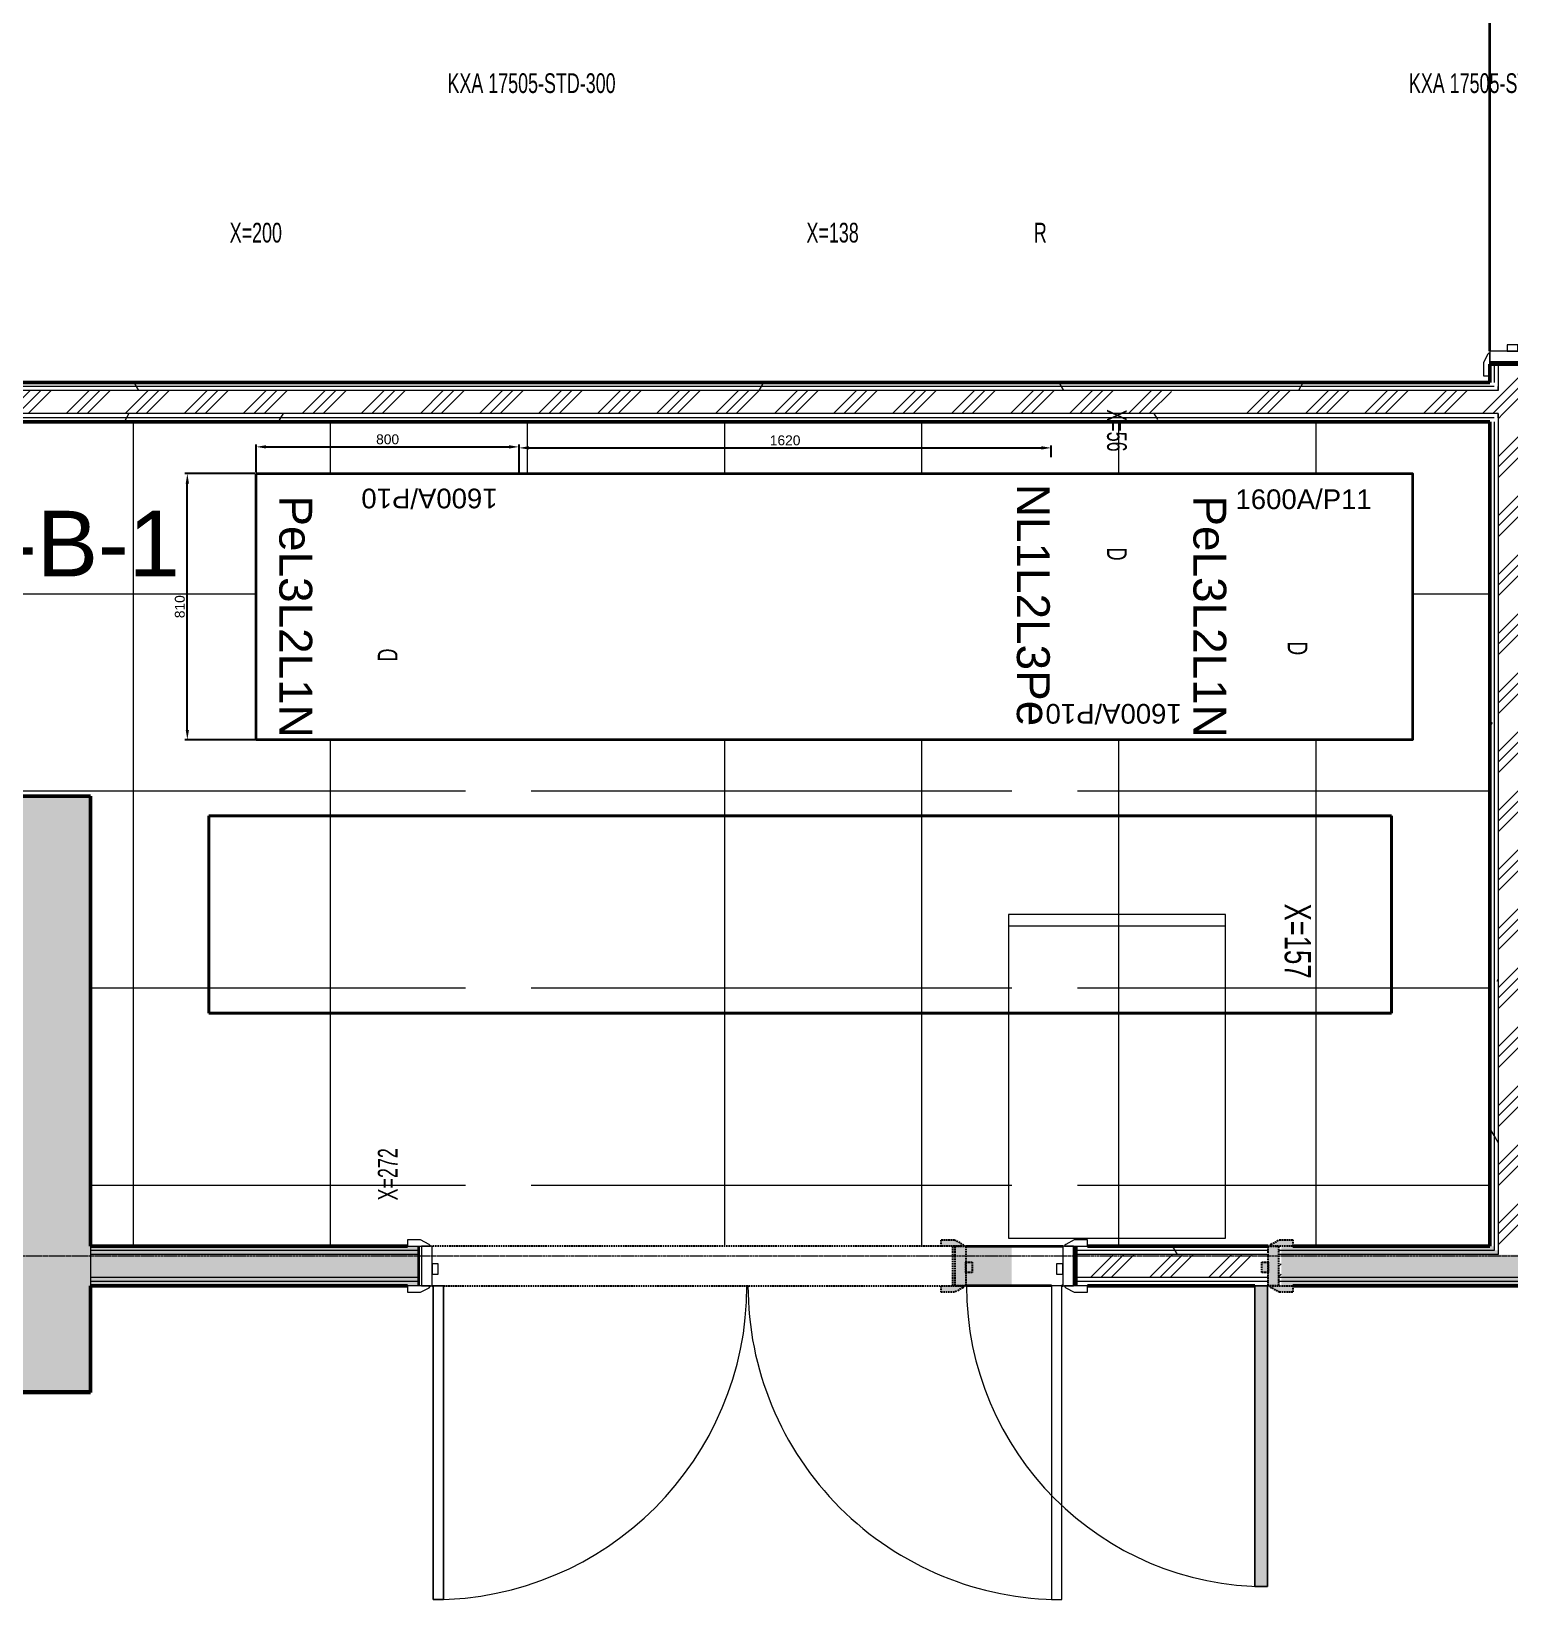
# Model space of a CAD drawing. Header units: millimetres. Extents: x -18178 to 96133, y -22425 to 61598.
# Drawn here: x 40850 to 45350, y 43485 to 48258 of the extents above; entities that cross this region are included whole.
import ezdxf
from ezdxf.enums import TextEntityAlignment as Align

# ---------------------------------------------------------------- set-up
doc = ezdxf.new("R2010")
doc.units = ezdxf.units.MM
doc.linetypes.add('Centre', pattern=[10, 6, -1.25, 1.5, -1.25])
doc.linetypes.add('Demolished_2_', pattern=[7.14375, 4.7625, -2.38125])
for name, color, linetype, lineweight, true_color in [('A-DOOR', 7, 'Continuous', 9, 0x7f7f7f), ('A-DOOR-FRAM', 7, 'Continuous', 9, 0x7f7f7f), ('A-FLOR', 7, 'Continuous', 9, 0x7f7f7f), ('A-FLOR-PATT', 7, 'Continuous', 9, 0x7f7f7f), ('A-WALL', 7, 'Continuous', 9, 0x7f7f7f), ('A-WALL-PATT', 7, 'Continuous', 18, 0x7f7f7f), ('I-WALL', 7, 'Continuous', 9, 0x7f7f7f), ('S-STRS', 7, 'Continuous', 9, 0x7f7f7f)]:
    doc.layers.add(name, color=color, linetype=linetype, lineweight=lineweight, true_color=true_color)
doc.layers.add('E-ELEC-EQPM', color=7, linetype='Continuous', lineweight=35)
doc.layers.add('S-GRID', color=7, linetype='Continuous', lineweight=9)
for name, color, linetype in [('EAE-BB-A-OUT-001-KXA 3200A', 50, 'Continuous'), ('EAE-BB-B-1-WHTSP-KXA 1600A', 110, 'Continuous'), ('EAE-BB-B-OUT-003-KXA 1600A', 140, 'Continuous'), ('EAE-BB-B-OUT-004-KXA 1600A', 140, 'Continuous'), ('eae-bb-mım.', 7, 'Continuous'), ('EAE-BB-R BLK-IT-OUT-004-KXA 1600A', 200, 'Continuous'), ('EAE-LVP-PANEL', 40, 'Continuous')]:
    doc.layers.add(name, color=color, linetype=linetype)
doc.styles.get("Standard").update_dxf_attribs({"font": 'arial.ttf'})
doc.dimstyles.new('PROJETEXT30', dxfattribs={"dimscale": 0.3, "dimtxt": 100, "dimasz": 100, "dimexe": 25, "dimexo": 12.5, "dimgap": 25, "dimtad": 1, "dimdec": 4, "dimzin": 12, "dimdsep": 46, "dimtxsty": 'Standard', "dimcen": 0.09, "dimclrd": 3, "dimclre": 3, "dimclrt": 1, "dimazin": 3, "dimtfac": 1, "dimtdec": 4, "dimtofl": 0, "dimtmove": 1, "dimatfit": 2, "dimfxl": 1, "dimtolj": 1, "dimtzin": 0, "dimarcsym": 0})
pattern_1 = [(0, (0, 0), (812.8, 203.2), [67.056, -542.544, 67.056, -542.544, -3251.2]), (0, (0, 0), (812.8, 203.2), [-1219.2, 67.056, -1152.144, 67.056, -542.544, -1422.4]), (0, (0, 0), (812.8, 203.2), [-3048, 67.056, -339.344, 67.056, -948.944]), (120, (304.8, 101.6), (-582.37636, 602.30545), [67.056, -542.544, 67.056, -542.544, -3251.2]), (120, (304.8, 101.6), (-582.37636, 602.30545), [-1219.2, 67.056, -1152.144, 67.056, -542.544, -1422.4]), (120, (304.8, 101.6), (-582.37636, 602.30545), [-3048, 67.056, -339.344, 67.056, -948.944]), (240, (406.4, 508), (-230.42364, -805.50545), [67.056, -542.544, 67.056, -542.544, -3251.2]), (240, (406.4, 508), (-230.42364, -805.50545), [-1219.2, 67.056, -1152.144, 67.056, -542.544, -1422.4]), (240, (406.4, 508), (-230.42364, -805.50545), [-3048, 67.056, -339.344, 67.056, -948.944])]
pattern_2 = [(45, (0, 0), (-89.80256, 89.80256), []), (45, (31.75, 0), (0, 179.60512), []), (45, (-31.75, 0), (0, 179.60512), [])]

# ---------------------------------------------------------------- blocks, each defined once
blk = doc.blocks.new('Single leaf fire resistant solid steel door - 1000W x 2700H mm EI90-1314610-Busbar Distribution First Floor  Layout - Phase 1')
at = {"layer": 'A-DOOR', "true_color": 0xf2f2f2}
h = blk.add_hatch(color=7, dxfattribs=at)
h.paths.add_polyline_path([(-535, 60), (-465, 60), (-469, 66), (-495, 80), (-535, 80)], flags=0)
h.paths.add_polyline_path([(465, 60), (535, 60), (535, 80), (495, 80), (469, 66)], flags=0)
h = blk.add_hatch(color=7, dxfattribs=at)
h.paths.add_polyline_path([(495, -80), (535, -80), (535, -60), (465, -60), (469, -66)], flags=0)
h.paths.add_polyline_path([(-495, -80), (-469, -66), (-465, -60), (-535, -60), (-535, -80)], flags=0)
blk.add_hatch(color=7, dxfattribs=at).paths.add_polyline_path([(458, -976), (458, -60), (420, -60), (420, -976)], flags=0)
at = {"layer": 'A-DOOR-FRAM', "true_color": 0xf2f2f2}
h = blk.add_hatch(color=7, dxfattribs=at)
h.paths.add_polyline_path([(492, -60), (492, 60), (460, 59.1), (460, -60)], flags=0)
h.paths.add_polyline_path([(-492, -60), (-460, -60), (-460, 60), (-492, 59.1)], flags=0)
h = blk.add_hatch(color=7, dxfattribs=at)
h.paths.add_polyline_path([(441, -20), (460, -20), (460, 12), (441, 12)], flags=0)
h.paths.add_polyline_path([(-460, -20), (-441, -20), (-441, 12), (-460, 12)], flags=0)
at = {"layer": 'A-DOOR', "color": 254, "linetype": 'Demolished_2_', "lineweight": 25, "true_color": 0xcccccc}
for p, q in [((-535, 80), (-495, 80)), ((-535, 60), (-535, 80)), ((-465, 60), (-535, 60)), ((-495, 80), (-469, 66)), ((535, 60), (465, 60)), ((469, 66), (495, 80)), ((495, 80), (535, 80)), ((535, 80), (535, 60)), ((-535, -80), (-535, -60)), ((-535, -60), (-465, -60)), ((-495, -80), (-535, -80)), ((-469, -66), (-495, -80)), ((465, -60), (535, -60)), ((495, -80), (469, -66)), ((535, -80), (495, -80)), ((535, -60), (535, -80))]:
    blk.add_line(p, q, dxfattribs=at)
at = {"layer": 'A-DOOR', "color": 254, "true_color": 0xe5e5e5}
for p, q in [((420, -60), (458, -60)), ((420, -976), (420, -60)), ((420, -60), (420, -976)), ((458, -60), (420, -60)), ((458, -60), (458, -976)), ((458, -976), (458, -60)), ((458, -976), (420, -976)), ((420, -976), (458, -976))]:
    blk.add_line(p, q, dxfattribs=at)
at = {"layer": 'A-DOOR', "color": 254, "linetype": 'Demolished_2_', "lineweight": 25, "true_color": 0xcccccc}
for centre, start, end in [((-473, 59), 7.125, 60.2551), ((473, 59), 119.7449, 172.875), ((-473, -59), 299.7449, 352.875), ((473, -59), 187.125, 240.2551)]:
    blk.add_arc(centre, 8.06, start, end, dxfattribs=at)
at = {"layer": 'A-DOOR', "color": 254, "true_color": 0xe5e5e5}
blk.add_arc((458, -60), 916, 180, 270, dxfattribs=at)
at = {"layer": 'A-DOOR-FRAM', "color": 254, "linetype": 'Demolished_2_', "lineweight": 25, "true_color": 0xcccccc}
for p, q in [((-492, 60), (-460, 60)), ((-492, -60), (-492, 60)), ((-460, 60), (-460, -60)), ((460, 60), (492, 60)), ((460, -60), (460, 60)), ((492, 60), (492, -60)), ((-460, 12), (-441, 12)), ((-460, -20), (-460, 12)), ((-441, 12), (-441, -20)), ((441, 12), (460, 12)), ((441, -20), (441, 12)), ((460, 12), (460, -20)), ((-441, -20), (-460, -20)), ((460, -20), (441, -20)), ((-460, -60), (-492, -60)), ((492, -60), (460, -60))]:
    blk.add_line(p, q, dxfattribs=at)
blk = doc.blocks.new('Double leaf fire resistant solid steel door - 2000W x 2700H mm EI30-1298318-Busbar Distribution First Floor  Layout - Phase 1')
at = {"layer": 'A-DOOR', "color": 253, "lineweight": 18, "true_color": 0xaaaaaa}
for p, q in [((-925, 1015.5), (-957.1, 1015.5)), ((-957, 1015.5), (-957, 60)), ((-925, 60), (-925, 1015.5)), ((925, 60), (925, 1015.5)), ((925, 1015.5), (957, 1015.5)), ((957, 1015.5), (957, 60)), ((-957, 60), (-925, 60)), ((957, 60), (925, 60))]:
    blk.add_line(p, q, dxfattribs=at)
at = {"layer": 'A-DOOR', "color": 253, "true_color": 0xaaaaaa}
for p, q in [((-925, 1015.5), (-957, 1015.5)), ((-957, 1015.5), (-957, 60)), ((-925, 60), (-925, 1015.5)), ((957, 1015.5), (925, 1015.5)), ((925, 1015.5), (925, 60)), ((957, 60), (957, 1015.5)), ((-995, 80), (-1035, 80)), ((-1035, 80), (-1035, 60)), ((-1000, 60), (-965, 60)), ((-969, 66), (-995, 80)), ((-957, 60), (-925, 60)), ((925, 60), (957, 60)), ((965, 60), (1000, 60)), ((995, 80), (969, 66)), ((1035, 80), (995, 80)), ((1035, 60), (1035, 80)), ((-1035, -60), (-1035, -80)), ((-1035, -80), (-995, -80)), ((-965, -60), (-1000, -60)), ((-995, -80), (-969, -66)), ((1000, -60), (965, -60)), ((969, -66), (995, -80)), ((995, -80), (1035, -80)), ((1035, -80), (1035, -60))]:
    blk.add_line(p, q, dxfattribs=at)
for centre, radius, start, end in [((-957.1, 60), 955.5, 360, 90), ((957, 60), 955.5, 90, 180), ((-973, 59), 8.06, 7.125, 60.2551), ((973, 59), 8.06, 119.7449, 172.875), ((-973, -59), 8.06, 299.7449, 352.875), ((973, -59), 8.06, 187.125, 240.2551)]:
    blk.add_arc(centre, radius, start, end, dxfattribs=at)
at = {"layer": 'A-DOOR-FRAM', "color": 253, "lineweight": 18, "true_color": 0xaaaaaa}
for p, q in [((-960, 60), (-992, 60)), ((-992, 60), (-992, -60)), ((-960, -60), (-960, 60)), ((992, 60), (960, 60)), ((960, 60), (960, -60)), ((992, -60), (992, 60)), ((-941, 25), (-960, 25)), ((-960, 25), (-960, -7)), ((-941, -7), (-941, 25)), ((941, 25), (941, -7)), ((960, 25), (941, 25)), ((960, -7), (960, 25)), ((-960, -7), (-941, -7)), ((941, -7), (960, -7)), ((-992, -60), (-960, -60)), ((960, -60), (992, -60))]:
    blk.add_line(p, q, dxfattribs=at)
blk = doc.blocks.new('Double leaf fire resistant solid steel door - 2000W x 2700H mm EI30-V5-Busbar Distribution First Floor  Layout - Phase 1')
at = {"layer": 'A-DOOR', "color": 253, "lineweight": 18, "true_color": 0xaaaaaa}
for p, q in [((-925, 1015.5), (-957.1, 1015.5)), ((-957, 1015.5), (-957, 60)), ((-925, 60), (-925, 1015.5)), ((925, 60), (925, 1015.5)), ((925, 1015.5), (957, 1015.5)), ((957, 1015.5), (957, 60)), ((-957, 60), (-925, 60)), ((957, 60), (925, 60))]:
    blk.add_line(p, q, dxfattribs=at)
at = {"layer": 'A-DOOR', "color": 253, "true_color": 0xaaaaaa}
for p, q in [((-925, 1015.5), (-957, 1015.5)), ((-957, 1015.5), (-957, 60)), ((-925, 60), (-925, 1015.5)), ((957, 1015.5), (925, 1015.5)), ((925, 1015.5), (925, 60)), ((957, 60), (957, 1015.5)), ((-995, 80), (-1035, 80)), ((-1035, 80), (-1035, 60)), ((-1035, 60), (-965, 60)), ((-969, 66), (-995, 80)), ((-957, 60), (-925, 60)), ((925, 60), (957, 60)), ((965, 60), (1035, 60)), ((995, 80), (969, 66)), ((1035, 80), (995, 80)), ((1035, 60), (1035, 80)), ((-1035, -60), (-1035, -80)), ((-965, -60), (-1035, -60)), ((-1035, -80), (-995, -80)), ((-995, -80), (-969, -66)), ((1035, -60), (965, -60)), ((969, -66), (995, -80)), ((995, -80), (1035, -80)), ((1035, -80), (1035, -60))]:
    blk.add_line(p, q, dxfattribs=at)
for centre, radius, start, end in [((-957.1, 60), 955.5, 360, 90), ((957, 60), 955.5, 90, 180), ((-973, 59), 8.06, 7.125, 60.2551), ((973, 59), 8.06, 119.7449, 172.875), ((-973, -59), 8.06, 299.7449, 352.875), ((973, -59), 8.06, 187.125, 240.2551)]:
    blk.add_arc(centre, radius, start, end, dxfattribs=at)
at = {"layer": 'A-DOOR-FRAM', "color": 253, "lineweight": 18, "true_color": 0xaaaaaa}
for p, q in [((-960, 60), (-992, 60)), ((-992, 60), (-992, -60)), ((-960, -60), (-960, 60)), ((992, 60), (960, 60)), ((960, 60), (960, -60)), ((992, -60), (992, 60)), ((-941, 25), (-960, 25)), ((-960, 25), (-960, -7)), ((-941, -7), (-941, 25)), ((941, 25), (941, -7)), ((960, 25), (941, 25)), ((960, -7), (960, 25)), ((-960, -7), (-941, -7)), ((941, -7), (960, -7)), ((-992, -60), (-960, -60)), ((960, -60), (992, -60))]:
    blk.add_line(p, q, dxfattribs=at)
blk = doc.blocks.new('IL021-ARP-ZZ-XX-M3-J-A-0001_rvt-1-Busbar Distribution First Floor  Layout - Phase 1')
at = {"layer": 'A-FLOR-PATT', "true_color": 0xd2d2d2}
h = blk.add_hatch(dxfattribs=at)
h.set_pattern_fill('FP_5', color=254, style=0, pattern_type=2)
h.set_pattern_definition([(270, (53160.5, 50146), (600, 4e-14), []), (0, (53160.5, 50146), (0, 600), [])])
h.paths.add_polyline_path([(46186.8, 44636), (46200, 44636.7), (46200, 46006), (48540, 46006), (48540, 50256), (48250, 50256), (48250, 50956), (48540, 50956), (48540, 54706), (48250, 54706), (48250, 55406), (43660, 55406), (43660, 44636), (44050, 44636), (44050, 44656), (44093, 44654.4), (44116, 44642), (44120, 44636), (46050, 44636), (46054, 44642), (46080, 44656), (46120, 44656), (46120, 44636)], flags=0)
h.paths.add_polyline_path([(55260, 44636), (55260, 47146), (54490.4, 47146), (54490.4, 46988.1), (55024.7, 46988.1), (55024.7, 46178.1), (54004.3, 46178.1), (54004.3, 45946), (54960.5, 45946), (54960.5, 45346), (54004.3, 45346), (54004.3, 44656), (54035, 44656), (54035, 44636), (54589.7, 44636), (54593.7, 44642), (54619.7, 44656), (54659.7, 44656), (54659.7, 44636), (54774.6, 44636)], flags=0)
h.paths.add_polyline_path([(53589.7, 44636), (53589.7, 44656), (53632.7, 44654.4), (53655.7, 44642), (53659.7, 44636), (53804.3, 44637.4), (53804.3, 45346), (52341.5, 45346), (52341.5, 44636), (53406.9, 44636)], flags=0)
h.paths.add_polyline_path([(51000, 44636), (51965, 44636), (51965, 44656), (52008, 44654.4), (52031, 44642), (52035, 44636), (52141.5, 44637.7), (52141.5, 45346), (51360.5, 45346), (51360.5, 45946), (52141.5, 45946), (52141.5, 46178.1), (51504.7, 46178.1), (51504.7, 46988.1), (54290.4, 46988.1), (54290.4, 47146), (48660, 47146), (48660, 46006), (51000, 46006), (51000, 45656)], flags=0)
h.paths.add_polyline_path([(53804.3, 45946), (53804.3, 46178.1), (52341.5, 46178.1), (52341.5, 45946), (53406.9, 45946)], flags=0)
h.paths.add_polyline_path([(47185.5, 51450.3), (46441.5, 51450.3), (46441.5, 54200.3), (48131.5, 54200.3), (48131.5, 51450.3), (47740.1, 51450.3)], flags=0)
h.paths.add_polyline_path([(43683.4, 54645.3), (43683.4, 55245.3), (44283.4, 55245.3), (44283.4, 54645.3), (43832.3, 54645.3)], flags=0)
at = {"layer": 'A-FLOR-PATT', "true_color": 0xaaaaaa}
h = blk.add_hatch(dxfattribs=at)
h.set_pattern_fill('FP_10', color=253, style=0, pattern_type=2)
h.set_pattern_definition([(180, (53160.5, 45346), (-7e-14, -600), []), (270, (53160.5, 45346), (600, 4e-14), [])])
h.paths.add_polyline_path([(54774.6, 45346), (54960.5, 45346), (54960.5, 45946), (54004.3, 45946), (54004.3, 45346)], flags=0)
h.paths.add_polyline_path([(51360.5, 45346), (52141.5, 45346), (52141.5, 45946), (51360.5, 45946)], flags=0)
h.paths.add_polyline_path([(52341.5, 45346), (53804.3, 45346), (53804.3, 45946), (52341.5, 45946)], flags=0)
at = {"layer": 'A-WALL-PATT', "lineweight": 9, "true_color": 0xaaaaaa}
h = blk.add_hatch(dxfattribs=at)
h.set_pattern_fill('FP_2', color=253, style=0, pattern_type=2)
h.set_pattern_definition(pattern_1)
h.paths.add_polyline_path([(55272.5, 44636), (55272.5, 47146), (55260, 47146), (55260, 44636)], flags=0)
h.paths.add_polyline_path([(55272.5, 47266), (55271.4, 47316), (55260, 47316), (55260, 47266)], flags=0)
h.paths.add_polyline_path([(55272.5, 49321), (55272.5, 55406), (55260, 55406), (55260, 49321)], flags=0)
h = blk.add_hatch(dxfattribs=at)
h.set_pattern_fill('FP_2', color=253, style=0, pattern_type=2)
h.set_pattern_definition(pattern_1)
h.paths.add_polyline_path([(55285, 44623.5), (55285, 47158.5), (55272.5, 47158.5), (55272.5, 44623.5)], flags=0)
h.paths.add_polyline_path([(55285, 47253.5), (55283.9, 47316), (55272.5, 47316), (55272.5, 47253.5)], flags=0)
h.paths.add_polyline_path([(55285, 49321), (55285, 55406), (55272.5, 55406), (55272.5, 49321)], flags=0)
at = {"layer": 'A-WALL-PATT', "lineweight": 9, "true_color": 0xd2d2d2}
h = blk.add_hatch(dxfattribs=at)
h.set_pattern_fill('FP_3', color=254, style=0, pattern_type=2)
h.set_pattern_definition(pattern_2)
h.paths.add_polyline_path([(55285, 44611), (55355, 44611), (55355, 47171), (55285, 47171), (55285, 44623.5)], flags=0)
h.paths.add_polyline_path([(55355, 47241), (55355, 47316), (55285, 47316), (55285, 47241)], flags=0)
h.paths.add_polyline_path([(55285, 49321), (55355, 49321), (55355, 55406), (55285, 55406), (55285, 49418.1)], flags=0)
at = {"layer": 'A-WALL-PATT', "lineweight": 9, "true_color": 0xaaaaaa}
h = blk.add_hatch(dxfattribs=at)
h.set_pattern_fill('FP_2', color=253, style=0, pattern_type=2)
h.set_pattern_definition(pattern_1)
h.paths.add_polyline_path([(62267.5, 47253.5), (62280, 47253.5), (62280, 47266), (58835.3, 47266), (58835.3, 47253.5), (61613.6, 47253.5)], flags=0)
h.paths.add_polyline_path([(58518.1, 47253.5), (58580.6, 47253.5), (58568.1, 47266), (55367.5, 47266), (55367.5, 47253.5), (57510.2, 47253.5)], flags=0)
h.paths.add_polyline_path([(55116.6, 47253.5), (55272.5, 47253.5), (55272.5, 47266), (54490.4, 47264.5), (54490.4, 47253.5), (54774.6, 47253.5)], flags=0)
h.paths.add_polyline_path([(54290.4, 47253.5), (54290.4, 47266), (48660, 47266), (48660, 47253.5), (53406.9, 47253.5)], flags=0)
at = {"layer": 'A-WALL-PATT', "lineweight": 9, "true_color": 0xd2d2d2}
h = blk.add_hatch(dxfattribs=at)
h.set_pattern_fill('FP_3', color=254, style=0, pattern_type=2)
h.set_pattern_definition(pattern_2)
h.paths.add_polyline_path([(60245.8, 47171), (62255, 47171), (62255, 47241), (58835.3, 47241), (58835.3, 47171), (58878, 47171)], flags=0)
h.paths.add_polyline_path([(58519.2, 47171), (58635.3, 47171), (58634.2, 47199.9), (58593.1, 47241), (54490.4, 47241), (54490.4, 47171), (58518.1, 47171)], flags=0)
h.paths.add_polyline_path([(54290.4, 47171), (54290.4, 47241), (48635, 47241), (48635, 47171), (53406.9, 47171)], flags=0)
at = {"layer": 'A-WALL-PATT', "lineweight": 9, "true_color": 0xaaaaaa}
h = blk.add_hatch(dxfattribs=at)
h.set_pattern_fill('FP_2', color=253, style=0, pattern_type=2)
h.set_pattern_definition(pattern_1)
h.paths.add_polyline_path([(62255, 47241), (62267.5, 47241), (62267.5, 47253.5), (58835.3, 47253.5), (58835.3, 47241), (61613.6, 47241)], flags=0)
h.paths.add_polyline_path([(58518.1, 47241), (58593.1, 47241), (58580.6, 47253.5), (55355, 47253.5), (55355, 47241), (57510.2, 47241)], flags=0)
h.paths.add_polyline_path([(54774.6, 47241), (55285, 47241), (55285, 47253.5), (54490.4, 47252), (54490.4, 47241)], flags=0)
h.paths.add_polyline_path([(54290.4, 47241), (54290.4, 47253.5), (48647.5, 47253.5), (48647.5, 47241), (53406.9, 47241)], flags=0)
h = blk.add_hatch(dxfattribs=at)
h.set_pattern_fill('FP_2', color=253, style=0, pattern_type=2)
h.set_pattern_definition(pattern_1)
h.paths.add_polyline_path([(62185, 47158.5), (62185, 47171), (61335, 47171), (61335, 47158.5), (62172.5, 47158.5)], flags=0)
h.paths.add_polyline_path([(61252.5, 47158.5), (61265, 47158.5), (61265, 47171), (58835.3, 47171), (58835.3, 47158.5), (60245.8, 47158.5)], flags=0)
h.paths.add_polyline_path([(57510.2, 47158.5), (58635.3, 47158.5), (58635.3, 47171), (55355, 47171), (55355, 47158.5), (56142.4, 47158.5)], flags=0)
h.paths.add_polyline_path([(54290.4, 47158.5), (54290.4, 47171), (48647.5, 47171), (48647.5, 47158.5), (53406.9, 47158.5)], flags=0)
h.paths.add_polyline_path([(54490.4, 47158.5), (55285, 47158.5), (55285, 47171), (54490.4, 47171), (54490.4, 47160)], flags=0)
h = blk.add_hatch(dxfattribs=at)
h.set_pattern_fill('FP_2', color=253, style=0, pattern_type=2)
h.set_pattern_definition(pattern_1)
h.paths.add_polyline_path([(61252.5, 47146), (61252.5, 47158.5), (58835.3, 47158.5), (58835.3, 47146), (61240, 47146)], flags=0)
h.paths.add_polyline_path([(61347.5, 47146), (62172.5, 47146), (62172.5, 47158.5), (61347.5, 47158.5)], flags=0)
h.paths.add_polyline_path([(58635.3, 47146), (58635.3, 47158.5), (55367.5, 47158.5), (55367.5, 47146), (57510.2, 47146)], flags=0)
h.paths.add_polyline_path([(54774.6, 47146), (55272.5, 47146), (55272.5, 47158.5), (54490.4, 47158.5), (54490.4, 47146)], flags=0)
h.paths.add_polyline_path([(54290.4, 47146), (54290.4, 47158.5), (48660, 47158.5), (48660, 47146), (53406.9, 47146)], flags=0)
at = {"layer": 'A-WALL-PATT', "lineweight": 25, "true_color": 0xf2f2f2}
for points in [[(50671.3, 45656), (51000, 45656), (51000, 46006), (46550, 46006), (46550, 45656), (50650, 45656)], [(51000, 44196), (51000, 45656), (50650, 45656), (50650, 44196), (50671.3, 44196)]]:
    blk.add_hatch(color=7, dxfattribs=at).paths.add_polyline_path(points, flags=0)
at = {"layer": 'A-WALL-PATT', "lineweight": 5, "true_color": 0xf2f2f2}
h = blk.add_hatch(color=7, dxfattribs=at)
h.paths.add_polyline_path([(57250, 44623.5), (57250, 44636), (56686.4, 44635.1), (56686.4, 44623.5)], flags=0)
h.paths.add_polyline_path([(55272.5, 44623.5), (55272.5, 44636), (54624.7, 44635.1), (54624.7, 44623.5), (54774.6, 44623.5)], flags=0)
h.paths.add_polyline_path([(55367.5, 44623.5), (56486.4, 44623.5), (56486.4, 44636), (55367.5, 44635.1)], flags=0)
h.paths.add_polyline_path([(52000, 44623.5), (52000, 44636), (51000, 44635.1), (51000, 44623.5)], flags=0)
h = blk.add_hatch(color=7, dxfattribs=at)
h.paths.add_polyline_path([(57250, 44611), (57250, 44623.5), (56686.4, 44623.5), (56686.4, 44611)], flags=0)
h.paths.add_polyline_path([(55458.5, 44611), (56486.4, 44611), (56486.4, 44623.5), (55355, 44623.5), (55355, 44611)], flags=0)
h.paths.add_polyline_path([(54774.6, 44611), (55285, 44611), (55285, 44623.5), (54624.7, 44623.5), (54624.7, 44611)], flags=0)
h.paths.add_polyline_path([(52000, 44611), (52000, 44623.5), (51000, 44623.5), (51000, 44611)], flags=0)
h = blk.add_hatch(color=7, dxfattribs=at)
h.paths.add_polyline_path([(56142.4, 44541), (56486.4, 44541), (56486.4, 44611), (54624.7, 44611), (54624.7, 44541), (55458.5, 44541)], flags=0)
h.paths.add_polyline_path([(57250, 44541), (57250, 44611), (56686.4, 44611), (56686.4, 44541)], flags=0)
h.paths.add_polyline_path([(51000, 44541), (52000, 44541), (52000, 44611), (51000, 44611)], flags=0)
at = {"layer": 'A-WALL-PATT', "lineweight": 9, "true_color": 0xaaaaaa}
h = blk.add_hatch(dxfattribs=at)
h.set_pattern_fill('FP_2', color=253, style=0, pattern_type=2)
h.set_pattern_definition(pattern_1)
h.paths.add_polyline_path([(54004.3, 44623.5), (54584.7, 44623.5), (54584.7, 44636), (54004.3, 44635.1)], flags=0)
h.paths.add_polyline_path([(54624.7, 44623.5), (54624.7, 44636), (54616.7, 44635.1), (54616.7, 44623.5)], flags=0)
h = blk.add_hatch(dxfattribs=at)
h.set_pattern_fill('FP_2', color=253, style=0, pattern_type=2)
h.set_pattern_definition(pattern_1)
h.paths.add_polyline_path([(54090.7, 44611), (54584.7, 44611), (54584.7, 44623.5), (54004.3, 44623.5), (54004.3, 44611)], flags=0)
h.paths.add_polyline_path([(54624.7, 44611), (54624.7, 44623.5), (54616.7, 44623.5), (54616.7, 44611)], flags=0)
at = {"layer": 'A-WALL-PATT', "lineweight": 9, "true_color": 0xd2d2d2}
h = blk.add_hatch(dxfattribs=at)
h.set_pattern_fill('FP_3', color=254, style=0, pattern_type=2)
h.set_pattern_definition(pattern_2)
h.paths.add_polyline_path([(54004.3, 44541), (54584.7, 44541), (54584.7, 44556), (54565.7, 44556), (54565.7, 44588), (54584.7, 44588), (54584.7, 44611), (54004.3, 44611)], flags=0)
h.paths.add_polyline_path([(54624.7, 44541), (54624.7, 44611), (54616.7, 44611), (54616.7, 44541)], flags=0)
at = {"layer": 'A-WALL-PATT', "lineweight": 5, "true_color": 0xf2f2f2}
h = blk.add_hatch(color=7, dxfattribs=at)
h.paths.add_polyline_path([(56142.4, 44528.5), (56486.4, 44528.5), (56486.4, 44541), (54624.7, 44541), (54624.7, 44528.5), (55458.5, 44528.5)], flags=0)
h.paths.add_polyline_path([(56686.4, 44528.5), (57250, 44528.5), (57250, 44541), (56686.4, 44541), (56686.4, 44538.3)], flags=0)
h.paths.add_polyline_path([(52000, 44528.5), (52000, 44541), (51000, 44541), (51000, 44528.5)], flags=0)
at = {"layer": 'A-WALL-PATT', "lineweight": 25, "true_color": 0xf2f2f2}
h = blk.add_hatch(color=7, dxfattribs=at)
h.paths.add_polyline_path([(57250, 44516), (57250, 44528.5), (56686.4, 44528.5), (56686.4, 44516)], flags=0)
h.paths.add_polyline_path([(56142.4, 44516), (56486.4, 44516), (56486.4, 44528.5), (54624.7, 44528.5), (54624.7, 44516), (55458.5, 44516)], flags=0)
h.paths.add_polyline_path([(51965, 44516), (52000, 44516), (52000, 44528.5), (51000, 44528.5), (51000, 44516)], flags=0)
at = {"layer": 'I-WALL', "lineweight": 5, "true_color": 0xf2f2f2}
h = blk.add_hatch(color=7, dxfattribs=at)
h.paths.add_polyline_path([(53804.3, 44516), (53804.3, 44636), (53664.7, 44635.1), (53664.7, 44588), (53683.7, 44588), (53683.7, 44556), (53664.7, 44556), (53664.7, 44516)], flags=0)
h.paths.add_polyline_path([(53632.7, 44516), (53632.7, 44636), (53624.7, 44635.1), (53624.7, 44516), (53629.7, 44516)], flags=0)
h = blk.add_hatch(color=7, dxfattribs=at)
h.paths.add_polyline_path([(51000, 44191), (51000, 44196), (50560, 44196), (50560, 44191), (50671.3, 44191)], flags=0)
h.paths.add_polyline_path([(48600, 44191), (49040, 44191), (49040, 44196), (48600, 44196)], flags=0)
at = {"layer": 'A-FLOR', "color": 253, "lineweight": 35, "true_color": 0xaaaaaa}
for p, q in [((55260, 47361), (55260, 49281)), ((51360.5, 45346), (51360.5, 45946)), ((51360.5, 45946), (54960.5, 45946)), ((54960.5, 45946), (51360.5, 45946)), ((51360.5, 45946), (51360.5, 45346)), ((54960.5, 45946), (54960.5, 45346)), ((54960.5, 45346), (54960.5, 45946)), ((54960.5, 45346), (51360.5, 45346)), ((51360.5, 45346), (54960.5, 45346)), ((53664.7, 44636), (53960, 44636))]:
    blk.add_line(p, q, dxfattribs=at)
at = {"layer": 'A-FLOR', "color": 254, "lineweight": 35, "true_color": 0xe5e5e5}
for p, q in [((53925, 44516), (53664.7, 44516)), ((53960, 44516), (53957, 44516))]:
    blk.add_line(p, q, dxfattribs=at)
at = {"layer": 'A-WALL', "color": 253, "lineweight": 18, "true_color": 0xaaaaaa}
for p, q in [((55272.5, 47321), (55272.5, 47266)), ((55285, 47321), (55285, 47266)), ((55285, 47266), (55285, 47253.5)), ((55272.5, 47253.5), (48660, 47253.5)), ((55285, 47241), (48660, 47241)), ((55285, 47253.5), (55285, 47241)), ((55285, 47241), (55285, 47253.5)), ((55285, 47171), (48660, 47171)), ((55285, 47171), (55285, 47158.5)), ((55285, 47158.5), (55285, 47171)), ((55272.5, 47158.5), (48660, 47158.5)), ((55272.5, 47146), (55272.5, 44636)), ((55285, 47158.5), (55285, 47146)), ((55285, 47146), (55285, 44636)), ((54584.7, 44623.5), (54000, 44623.5)), ((54584.7, 44611), (54000, 44611)), ((54624.7, 44623.5), (54616.7, 44623.5)), ((54624.7, 44611), (54616.7, 44611)), ((55272.5, 44636), (55272.5, 44623.5)), ((55285, 44636), (55285, 44623.5)), ((55285, 44623.5), (55285, 44611)), ((54584.7, 44541), (54000, 44541)), ((54584.7, 44528.5), (54000, 44528.5)), ((54624.7, 44541), (54616.7, 44541)), ((54624.7, 44528.5), (54616.7, 44528.5))]:
    blk.add_line(p, q, dxfattribs=at)
at = {"layer": 'A-WALL', "color": 254, "lineweight": 18, "true_color": 0xcccccc}
for p, q in [((51000, 44636), (51000, 44623.5)), ((52000, 44623.5), (51000, 44623.5)), ((51000, 44623.5), (51000, 44611)), ((52000, 44611), (51000, 44611)), ((51000, 44611), (51000, 44541)), ((55272.5, 44623.5), (54624.7, 44623.5)), ((55285, 44611), (54624.7, 44611)), ((52000, 44541), (51000, 44541)), ((51000, 44541), (51000, 44528.5)), ((52000, 44528.5), (51000, 44528.5)), ((51000, 44528.5), (51000, 44516)), ((57250, 44541), (54624.7, 44541)), ((57250, 44528.5), (54624.7, 44528.5)), ((51000, 44196), (50650, 44196))]:
    blk.add_line(p, q, dxfattribs=at)
at = {"layer": 'I-WALL', "color": 253, "lineweight": 50, "true_color": 0xaaaaaa}
for p, q in [((55380, 47321), (55260, 47321)), ((55260, 47321), (55260, 47266)), ((55260, 47266), (48660, 47266)), ((48660, 47146), (55260, 47146)), ((55260, 47146), (55260, 44636)), ((54000, 44636), (54000, 44516)), ((54584.7, 44636), (54035, 44636)), ((54035, 44516), (54544.7, 44516))]:
    blk.add_line(p, q, dxfattribs=at)
at = {"layer": 'I-WALL', "color": 254, "lineweight": 50, "true_color": 0xcccccc}
for p, q in [((51000, 46006), (48660, 46006)), ((51000, 45656), (51000, 46006)), ((51000, 44636), (51000, 45656)), ((51965, 44636), (51000, 44636)), ((55260, 44636), (54659.7, 44636)), ((51000, 44516), (51965, 44516)), ((51000, 44196), (51000, 44516)), ((54659.7, 44516), (57250, 44516)), ((50650, 44191), (51000, 44191)), ((51000, 44191), (51000, 44196))]:
    blk.add_line(p, q, dxfattribs=at)
at = {"layer": 'I-WALL', "color": 254, "lineweight": 35, "true_color": 0xe5e5e5}
for p, q in [((52000, 44623.5), (52000, 44636)), ((52000, 44611), (52000, 44623.5)), ((52000, 44541), (52000, 44611)), ((53664.7, 44636), (53960, 44636)), ((52000, 44528.5), (52000, 44541)), ((52000, 44516), (52000, 44528.5)), ((53925, 44516), (53664.7, 44516)), ((53960, 44516), (53957, 44516))]:
    blk.add_line(p, q, dxfattribs=at)
at = {"layer": 'I-WALL', "color": 253, "linetype": 'Demolished_2_', "true_color": 0xaaaaaa}
for p, q in [((52000, 44636), (52000, 44623.5)), ((52000, 44623.5), (52000, 44611)), ((52000, 44611), (52000, 44541)), ((52000, 44541), (52000, 44528.5)), ((52000, 44528.5), (52000, 44516))]:
    blk.add_line(p, q, dxfattribs=at)
at = {"layer": 'I-WALL', "color": 253, "linetype": 'Demolished_2_', "lineweight": 25, "true_color": 0xaaaaaa}
for p, q in [((53589.7, 44636), (52040, 44636)), ((53624.7, 44516), (53624.7, 44636)), ((52040, 44516), (52043, 44516)), ((52075, 44516), (53589.7, 44516))]:
    blk.add_line(p, q, dxfattribs=at)
at = {"layer": 'S-GRID', "color": 253, "linetype": 'Centre', "lineweight": 18, "true_color": 0xaaaaaa}
blk.add_line((80161.9, 44606), (-5599.3, 44606), dxfattribs=at)
at = {"layer": 'S-STRS', "color": 254, "true_color": 0xe5e5e5}
for p, q in [((53794.7, 45646), (53794.7, 44661)), ((54454.7, 45646), (53794.7, 45646)), ((54454.7, 44661), (54454.7, 45646)), ((54454.7, 45611), (53794.7, 45611)), ((53794.7, 44661), (54454.7, 44661))]:
    blk.add_line(p, q, dxfattribs=at)
at = {"color": 253, "linetype": 'Demolished_2_', "lineweight": 9, "true_color": 0xaaaaaa}
for name, p, rotation in [('Double leaf fire resistant solid steel door - 2000W x 2700H mm EI30-1298318-Busbar Distribution First Floor  Layout - Phase 1', (55320, 48321), 270), ('Double leaf fire resistant solid steel door - 2000W x 2700H mm EI30-V5-Busbar Distribution First Floor  Layout - Phase 1', (53000, 44576), 180)]:
    blk.add_blockref(name, p, dxfattribs=dict(at, rotation=rotation))
blk.add_blockref('Single leaf fire resistant solid steel door - 1000W x 2700H mm EI90-1314610-Busbar Distribution First Floor  Layout - Phase 1', (54124.7, 44576), dxfattribs=at)
blk = doc.blocks.new('*D196')
at = {"layer": 'Defpoints', "color": 0, "transparency": 16777216}
for p in [(41325.1, 46912.1), (41534.7, 46912.1), (41534.7, 46102.1)]:
    blk.add_point(p, dxfattribs=at)
at = {"layer": 'EAE-BB-A-OUT-001-KXA 3200A', "color": 3, "lineweight": -2, "transparency": 16777216}
for p, q in [((41530.9, 46912.1), (41317.6, 46912.1)), ((41325.1, 46132.1), (41325.1, 46882.1)), ((41530.9, 46102.1), (41317.6, 46102.1))]:
    blk.add_line(p, q, dxfattribs=at)
at = {"layer": 'EAE-BB-A-OUT-001-KXA 3200A', "color": 3, "transparency": 16777216}
for points in [[(41320.1, 46882.1), (41330.1, 46882.1), (41325.1, 46912.1)], [(41320.1, 46132.1), (41330.1, 46132.1), (41325.1, 46102.1)]]:
    blk.add_solid(points, dxfattribs=at)
at = {"layer": 'EAE-BB-A-OUT-001-KXA 3200A', "color": 1, "transparency": 16777216, "insert": (41302.3, 46507.1), "char_height": 30, "attachment_point": 5, "rotation": 90}
blk.add_mtext('\\A1;810', dxfattribs=at)
blk = doc.blocks.new('*D197')
at = {"layer": 'Defpoints', "color": 0, "transparency": 16777216}
for p in [(42334.7, 46993.6), (41534.7, 46912.1), (42334.7, 46912.1)]:
    blk.add_point(p, dxfattribs=at)
at = {"layer": 'EAE-BB-A-OUT-001-KXA 3200A', "color": 3, "lineweight": -2, "transparency": 16777216}
for p, q in [((41534.7, 46915.9), (41534.7, 47001.1)), ((41564.7, 46993.6), (42304.7, 46993.6)), ((42334.7, 46915.9), (42334.7, 47001.1))]:
    blk.add_line(p, q, dxfattribs=at)
at = {"layer": 'EAE-BB-A-OUT-001-KXA 3200A', "color": 3, "transparency": 16777216}
for points in [[(41564.7, 46998.6), (41564.7, 46988.6), (41534.7, 46993.6)], [(42304.7, 46998.6), (42304.7, 46988.6), (42334.7, 46993.6)]]:
    blk.add_solid(points, dxfattribs=at)
at = {"layer": 'EAE-BB-A-OUT-001-KXA 3200A', "color": 1, "transparency": 16777216, "insert": (41934.7, 47016.5), "char_height": 30, "attachment_point": 5}
blk.add_mtext('\\A1;800', dxfattribs=at)
blk = doc.blocks.new('*D198')
at = {"layer": 'Defpoints', "color": 0, "transparency": 16777216}
for p in [(43954.7, 46990.5), (42334.7, 46958.5), (43954.7, 46958.5)]:
    blk.add_point(p, dxfattribs=at)
at = {"layer": 'EAE-BB-A-OUT-001-KXA 3200A', "color": 3, "lineweight": -2, "transparency": 16777216}
for p, q in [((42334.7, 46962.3), (42334.7, 46998)), ((42364.7, 46990.5), (43924.7, 46990.5)), ((43954.7, 46962.3), (43954.7, 46998))]:
    blk.add_line(p, q, dxfattribs=at)
at = {"layer": 'EAE-BB-A-OUT-001-KXA 3200A', "color": 3, "transparency": 16777216}
for points in [[(42364.7, 46995.5), (42364.7, 46985.5), (42334.7, 46990.5)], [(43924.7, 46995.5), (43924.7, 46985.5), (43954.7, 46990.5)]]:
    blk.add_solid(points, dxfattribs=at)
at = {"layer": 'EAE-BB-A-OUT-001-KXA 3200A', "color": 1, "transparency": 16777216, "insert": (43144.7, 47013.3), "char_height": 30, "attachment_point": 5}
blk.add_mtext('\\A1;1620', dxfattribs=at)

msp = doc.modelspace()

# ---------------------------------------------------------------- linework, layer by layer
at = {"layer": 'E-ELEC-EQPM'}
msp.add_lwpolyline([(41534.68821, 46912.1355), (45054.68821, 46912.1355), (45054.68821, 46102.1355), (41534.68821, 46102.1355)], close=True, dxfattribs=at)

# ---------------------------------------------------------------- block references
at = {"layer": 'eae-bb-mım.', "lineweight": 5}
msp.add_blockref('IL021-ARP-ZZ-XX-M3-J-A-0001_rvt-1-Busbar Distribution First Floor  Layout - Phase 1', (-9969.99989, -75.97871), dxfattribs=at)

# ---------------------------------------------------------------- texts
msp.add_text('1-STSSB-B-1', height=200).set_placement((39609.69923, 46599.20139))
at = {"layer": 'EAE-BB-B-1-WHTSP-KXA 1600A', "color": 7, "extrusion": (-4.66974e-16, -1, 6.12323e-17), "width": 0.7}
for s, p in [('X=35', (44704.68821, 2607.01231, -46437.1355)), ('P11', (44704.68821, 2304.47986, -46437.1355))]:
    msp.add_text(s, height=60, rotation=90, dxfattribs=at).set_placement(p, align=Align.MIDDLE)
at = {"layer": 'EAE-BB-B-1-WHTSP-KXA 1600A', "color": 7, "width": 0.7}
for s, height, p in [('D', 60, (44704.68821, 46380.45558, 3105)), ('X=157', 80, (44704.68821, 45489.22586, 3105))]:
    msp.add_text(s, height=height, rotation=270, dxfattribs=at).set_placement(p, align=Align.MIDDLE)
at = {"layer": 'EAE-BB-B-OUT-003-KXA 1600A', "color": 7, "width": 0.65}
for s, p in [('X=200', (41533.56602, 47645.75, 3105)), ('X=138', (43289.22419, 47645.75, 3105)), ('R', (43921.42898, 47645.75, 3105))]:
    msp.add_text(s, height=60, dxfattribs=at).set_placement(p, align=Align.MIDDLE)
for s, p in [('X=56', (44154.68821, 47043.56775, 3105)), ('D', (44154.68821, 46667.13185, 3105))]:
    msp.add_text(s, height=60, rotation=270, dxfattribs=at).set_placement(p, align=Align.MIDDLE)
at = {"layer": 'EAE-BB-B-OUT-003-KXA 1600A', "color": 7, "extrusion": (-4.66974e-16, -1, 6.12323e-17), "width": 0.65}
for s, p in [('X=35', (44154.68821, 2623.35637, -46437.1355)), ('P10', (44154.68821, 2342.94056, -46437.1355))]:
    msp.add_text(s, height=60, rotation=270, dxfattribs=at).set_placement(p, align=Align.MIDDLE)
at = {"layer": 'EAE-BB-B-OUT-004-KXA 1600A', "width": 0.65}
for p in [(42372.77814, 48100.8285, 3105), (45299.36489, 48100.8285, 3105)]:
    msp.add_text('KXA 17505-STD-300', height=60, dxfattribs=at).set_placement(p, align=Align.MIDDLE)
at = {"layer": 'EAE-BB-R BLK-IT-OUT-004-KXA 1600A', "extrusion": (-7.11903e-16, -1, 6.12323e-17), "width": 0.65}
for s, p in [('P10', (41934.68821, 2328.24234, -46437.1355)), ('X=60', (41934.68821, 2793.89115, -46437.1355))]:
    msp.add_text(s, height=60, rotation=90, dxfattribs=at).set_placement(p, align=Align.MIDDLE)
at = {"layer": 'EAE-BB-R BLK-IT-OUT-004-KXA 1600A', "color": 7, "width": 0.65}
msp.add_text('D', height=60, rotation=90, dxfattribs=at).set_placement((41934.68821, 46359.93079, 3355), align=Align.MIDDLE)
at = {"layer": 'EAE-BB-R BLK-IT-OUT-004-KXA 1600A', "width": 0.65}
msp.add_text('X=272', height=60, rotation=90, dxfattribs=at).set_placement((41934.68821, 44779.24415, 3355), align=Align.MIDDLE)
at = {"layer": 'EAE-LVP-PANEL', "color": 242, "true_color": 0xcd2027}
for p in [(41655.1966, 46476.94046, 2203.1), (44437.62364, 46476.94046, 2203.1)]:
    msp.add_text('PeL3L2L1N', height=100, rotation=270, dxfattribs=at).set_placement(p, align=Align.MIDDLE)
at = {"layer": 'EAE-LVP-PANEL', "color": 7}
for p in [(42062.14292, 46835.3644, 2203.1), (44144.62331, 46179.94903, 2203.1)]:
    msp.add_text('1600A/P10', height=60, rotation=180, dxfattribs=at).set_placement(p, align=Align.MIDDLE)
at = {"layer": 'EAE-LVP-PANEL', "color": 11, "true_color": 0xf27172}
msp.add_text('NL1L2L3Pe', height=100, rotation=270, dxfattribs=at).set_placement((43900.21908, 46512.1355, 2203.1), align=Align.MIDDLE)
at = {"layer": 'EAE-LVP-PANEL', "color": 7}
msp.add_text('1600A/P11', height=60, dxfattribs=at).set_placement((44722.80985, 46835.3644, 2203.1), align=Align.MIDDLE)

# ---------------------------------------------------------------- dimensions: what is measured, and where the dimension line sits
at = {"layer": 'EAE-BB-A-OUT-001-KXA 3200A'}
for base, p1, p2, picture, middle in [((42334.68821, 46993.64717), (41534.68821, 46912.1355), (42334.68821, 46912.1355), '*D197', (41934.68821, 47016.46436)), ((43954.68821, 46990.51874), (42334.68821, 46958.51634), (43954.68821, 46958.51634), '*D198', (43144.68821, 47013.33593))]:
    dim = msp.add_linear_dim(base=base, p1=p1, p2=p2, dimstyle='PROJETEXT30', dxfattribs=at)
    dim.commit()
    dim.dimension.update_dxf_attribs({"geometry": picture, "text_midpoint": middle})
dim = msp.add_linear_dim(base=(41325.08351, 46912.1355), p1=(41534.68821, 46102.1355), p2=(41534.68821, 46912.1355), angle=90, dimstyle='PROJETEXT30', dxfattribs=at)
dim.commit()
dim.dimension.update_dxf_attribs({"geometry": '*D196', "text_midpoint": (41302.26632, 46507.1355)})

doc.saveas('drawing.dxf')
